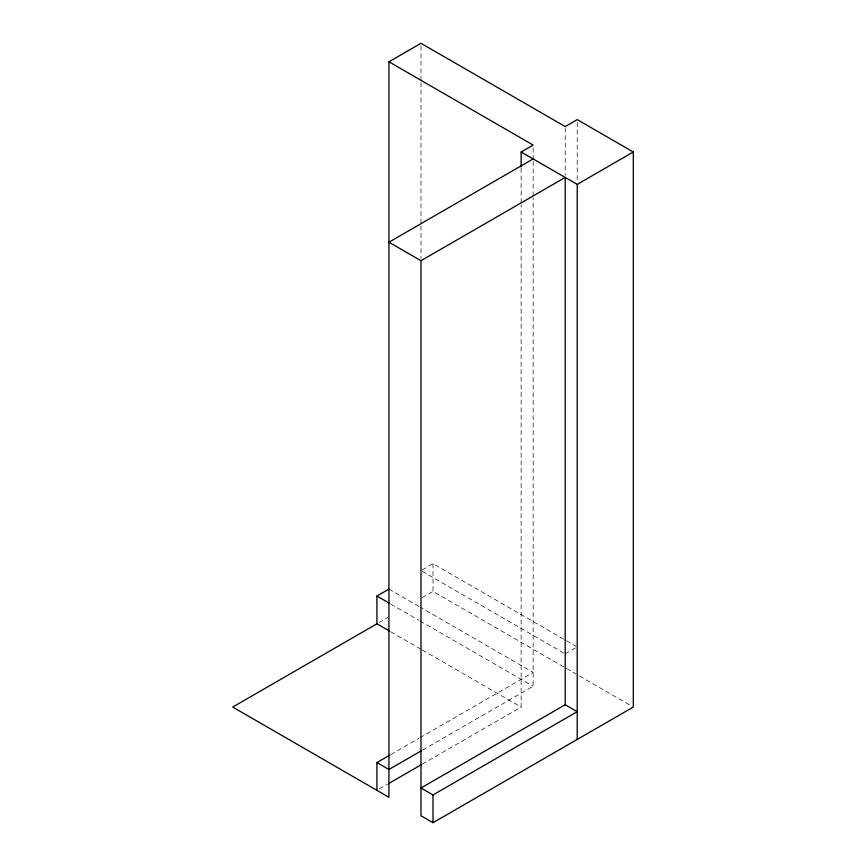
<?xml version="1.0" encoding="UTF-8"?>
<svg xmlns="http://www.w3.org/2000/svg" width="866" height="866" viewBox="0 0 866 866"><rect width="100%" height="100%" fill="white"/><g stroke="black" fill="none" stroke-linecap="round" stroke-linejoin="round"><path stroke-width="0.65" stroke-dasharray="4.33 3.25" d="M422.078 569.98L433 563.669L576.042 646.263M379.102 622.546L387.849 617.501M422.078 597.735L433 591.424L576.042 674.019M390.869 754.513L418.787 738.395M419.945 737.724L533.142 672.373L420.335 607.239M565.195 653.873L576.117 647.562M422.662 750.032L533.142 686.251L533.142 197.794M379.243 788.98L387.383 784.282M422.272 764.137L521.126 707.067L521.126 204.744M422.143 571.279L564.026 653.202M579.549 676.032L630.957 705.714M388.931 589.118L419.176 606.568M390.869 604.111L418.787 620.218M419.945 620.89L533.142 686.251M390.869 631.866L421.114 649.316M422.272 649.987L521.126 707.067M577.211 122.323L577.211 181.817M565.195 127.908L565.195 175.235M533.142 147.761L533.142 159.929M533.142 161.282L533.142 196.799M521.126 168.231L521.126 203.391M433 563.669L433 591.424M420.984 46.006L420.984 81.155M420.984 82.508L420.984 224.478M420.984 225.831L420.984 258.284"/><path stroke-width="1.3" d="M389.711 631.195L376.916 623.801L232.705 707.067L388.931 797.261L388.931 61.8L420.984 43.3L565.195 126.555L577.211 119.616L633.295 151.994L633.295 707.067L433 822.7L420.984 815.761L420.984 260.698L565.195 177.443L565.195 704.751L420.984 788.006L433 794.945L577.211 711.69L565.195 704.751M521.126 166.878L521.126 151.994L533.142 145.055L388.931 61.8M533.142 158.933L388.931 242.199L420.984 260.698M521.126 151.994L577.211 184.382L633.295 151.994M376.916 623.801L376.916 596.046L388.931 589.118M376.916 790.322L376.916 762.567L389.711 755.184M421.504 750.703L388.931 769.506L376.916 762.567M388.553 783.611L421.114 764.808M376.916 596.046L389.711 603.44M577.211 184.382L577.211 739.445M433 794.945L433 822.7"/></g></svg>
